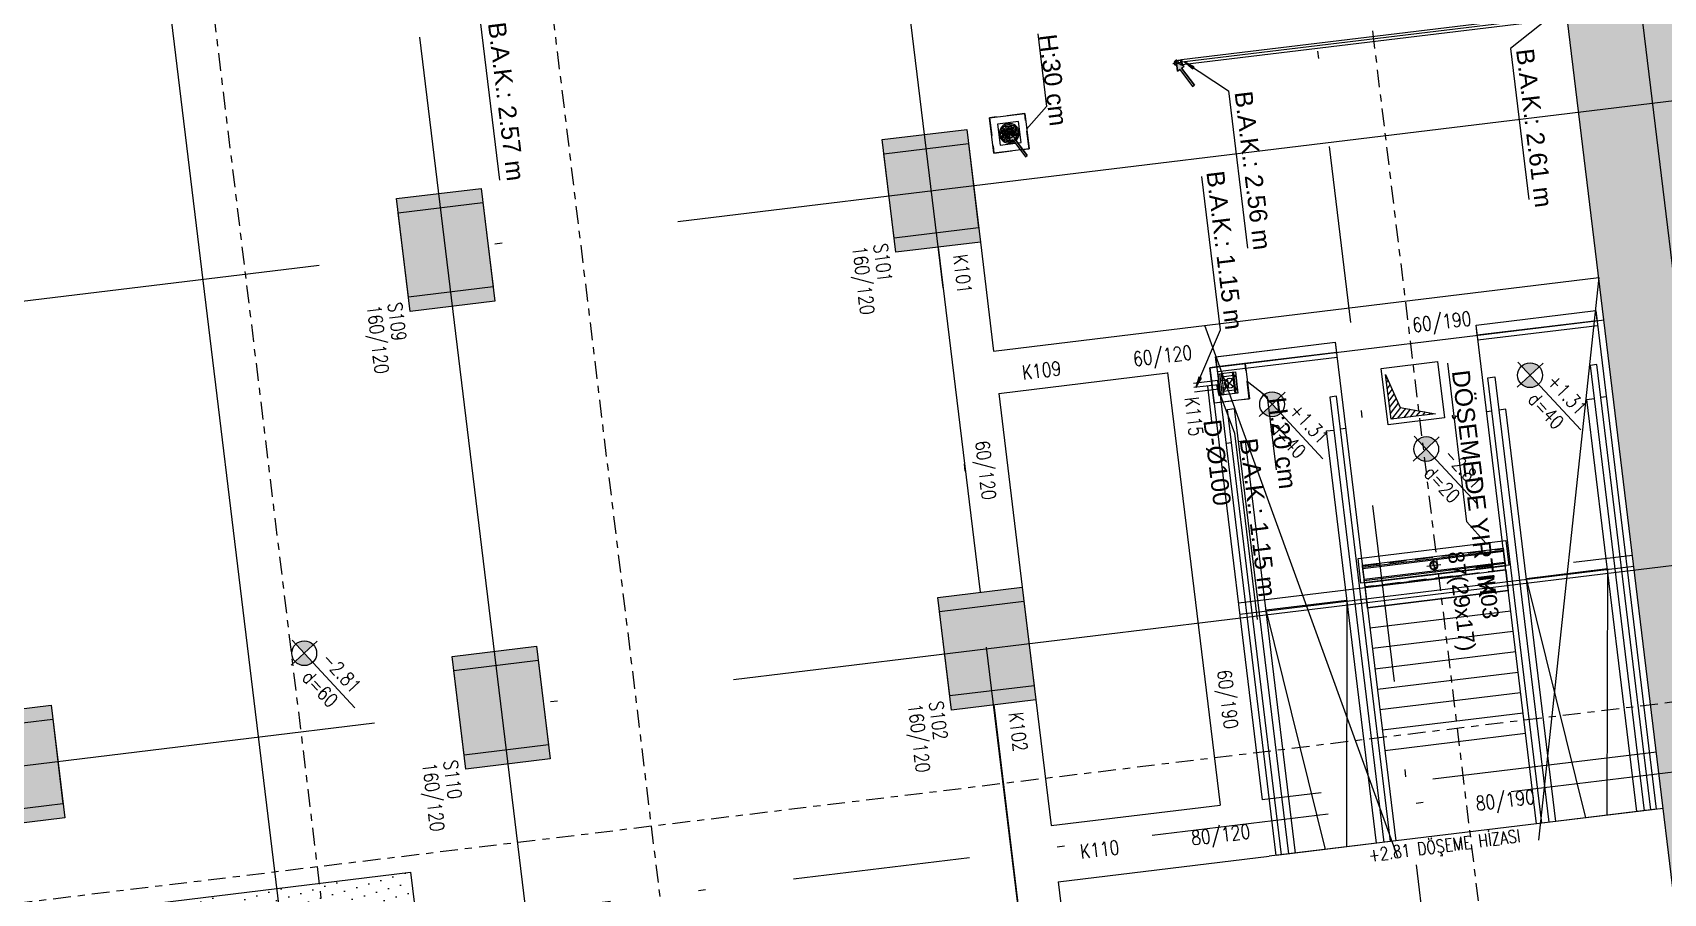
# Model space of a CAD drawing. Header units: millimetres. Extents: x 400408 to 401363, y 4543987 to 4544157.
# Drawn here: x 400454.47 to 400477.47, y 4544080.97 to 4544093.1 of the extents above; entities that cross this region are included whole.
import ezdxf
from ezdxf.enums import TextEntityAlignment as Align

# ---------------------------------------------------------------- set-up
doc = ezdxf.new("R2010")
doc.units = ezdxf.units.MM
for name, pattern in [('AKS', [3, 2.5, -0.25, 0, -0.25]), ('CENTER', [2, 1.25, -0.25, 0.25, -0.25]), ('CIZGI', [0.4, 0.25, -0.15]), ('CONTINU', [0]), ('DASHDOT2', [0.5, 0.25, -0.125, 0, -0.125]), ('HIDDEN', [0.375, 0.25, -0.125]), ('HIDDEN2', [4.7625, 3.175, -1.5875])]:
    doc.linetypes.add(name, pattern=pattern)
for name, color, linetype in [('aks prota', 2, 'AKS'), ('altlık_PROTA', 8, 'Continuous'), ('bosluk prota', 2, 'Continuous'), ('bosluk tarama prota', 8, 'Continuous'), ('kiriş boyutu prota', 6, 'Continuous'), ('kiriş prota', 6, 'Continuous'), ('kolon prota', 1, 'Continuous'), ('kolon tarama prota', 252, 'Continuous'), ('lkolon prota', 4, 'Continuous'), ('merdiven prota', 2, 'Continuous'), ('perde prota', 1, 'Continuous'), ('PRT-AL-TUNEL_EKSENI', 14, 'DASHDOT2'), ('PRT-MI-a_fit_drainage', 10, 'Continuous'), ('prt-s-taxis', 7, 'Continuous'), ('skesit prota', 7, 'Continuous'), ('st-s_level (kot)', 6, 'Continuous'), ('st-s_levelmark (kot işareti)', 4, 'Continuous'), ('st_s_not çizgisi', 4, 'CIZGI'), ('st_s_ölçü', 4, 'Continuous'), ('temel prota', 6, 'Continuous'), ('tkiris prota', 6, 'Continuous'), ('tkolon prota', 6, 'Continuous')]:
    doc.layers.add(name, color=color, linetype=linetype)
doc.styles.add('Arial', font='Arial.ttf')
doc.styles.add('OLCU', font='romanstw.shx')
doc.styles.add('PRT-MI-a_Arial', font='Arial.ttf', dxfattribs={"height": 30})
doc.styles.add('TKIRIS', font='romanstw.shx')
doc.styles.add('tkolon', font='romanstw.shx')

# ---------------------------------------------------------------- blocks, each defined once
blk = doc.blocks.new('yürüyen mer 1-')
at = {"color": 253}
blk.add_lwpolyline([(-143.4, 35), (-143.4, 205)], dxfattribs=at)
at = {"layer": 'st_s_ölçü', "color": 252, "ltscale": 0.1}
blk.add_line((-830.5, 205), (-830.5, 35), dxfattribs=at)
for points in [[(-143.4, 205), (-851.5, 205), (-851.5, 35), (-143.4, 35)], [(-143.4, 197.5), (-775.8, 197.5), (-775.8, 187.7), (-143.4, 187.7)], [(-728.8, 205), (-728.8, 197.5)], [(-143.4, 177.5), (-728.8, 177.5), (-728.8, 187.7)], [(-143.4, 135), (-488.6, 177.5), (-488.6, 62.5), (-143.4, 105)], [(-143.4, 42.5), (-775.8, 42.5), (-775.8, 52.2), (-143.4, 52.2)], [(-143.4, 62.5), (-728.8, 62.5), (-728.8, 52.2)], [(-728.8, 35), (-728.8, 42.5)]]:
    blk.add_lwpolyline(points, dxfattribs=at)
blk = doc.blocks.new('MEKANİK+2.81')
at = {"layer": 'altlık_PROTA'}
for points in [[(7660, -27389), (7772, -27287), (7742, -27262)], [(7681, -27505), (7778, -27505), (7756, -27467), (8015, -27318), (8000, -27292), (7741, -27441), (7719, -27403), (7660, -27505)], [(12233, -27493), (12383, -27477), (12374, -27439)], [(12233, -27784), (12113, -27692), (12093, -27726)], [(8381, -29965), (8478, -29965), (8457, -29927), (8715, -29777), (8700, -29751), (8441, -29901), (8419, -29862), (8360, -29965)]]:
    blk.add_hatch(color=256, dxfattribs=at).paths.add_polyline_path(points, flags=0)
for p, q in [((7627, -22133), (7627, -27427)), ((7660, -22133), (7660, -27427)), ((7660, -22209), (8025, -22802)), ((7693, -27427), (7693, -22133)), ((8025, -22802), (10168, -22802)), ((14904, -23705), (15254, -23705)), ((14904, -25805), (14904, -23705)), ((15004, -23755), (15034, -23755)), ((15004, -25755), (15004, -23755)), ((15034, -23755), (15049, -23755)), ((15034, -25755), (15034, -23755)), ((15049, -23755), (15204, -23755)), ((15049, -25755), (15049, -23755)), ((15204, -23755), (15224, -23755)), ((15204, -25755), (15204, -23755)), ((15224, -23755), (15254, -23755)), ((15224, -23755), (15224, -25755)), ((15254, -23705), (15254, -25805)), ((15254, -25755), (15254, -23755)), ((14574, -24217), (14904, -23987)), ((14574, -24217), (12323, -24217)), ((15029, -24755), (15229, -24755)), ((15129, -24855), (15129, -24655)), ((15034, -25755), (15004, -25755)), ((15049, -25755), (15034, -25755)), ((15204, -25755), (15049, -25755)), ((15224, -25755), (15204, -25755)), ((15254, -25755), (15224, -25755)), ((15254, -25805), (14904, -25805)), ((7660, -27389), (8137, -26825)), ((8137, -26825), (10371, -26825)), ((12233, -27055), (12486, -26802)), ((12486, -26802), (13521, -26802)), ((11983, -27555), (11983, -27055)), ((11983, -27055), (12483, -27055)), ((12483, -27055), (12483, -27555)), ((7742, -27262), (7660, -27389)), ((7660, -27389), (7772, -27287)), ((8000, -27292), (7741, -27441)), ((7741, -27441), (8000, -27292)), ((7772, -27287), (7742, -27262)), ((7756, -27467), (8015, -27318)), ((7756, -27467), (8015, -27318)), ((8015, -27318), (8000, -27292)), ((8015, -27318), (8000, -27292)), ((11471, -27344), (9290, -27344)), ((12233, -27784), (11471, -27344)), ((12083, -27235), (12083, -27205)), ((12083, -27205), (12383, -27205)), ((12083, -27251), (12083, -27235)), ((12083, -27235), (12383, -27235)), ((12083, -27405), (12083, -27251)), ((12083, -27251), (12383, -27251)), ((12183, -27330), (12183, -27425)), ((12183, -27330), (12283, -27330)), ((12233, -27493), (12937, -27323)), ((12283, -27425), (12283, -27330)), ((12383, -27205), (12383, -27235)), ((12383, -27235), (12383, -27251)), ((12383, -27251), (12383, -27405)), ((12937, -27323), (15587, -27323)), ((7610, -27505), (7660, -27505)), ((7626, -27427), (7626, -27446)), ((7719, -27403), (7660, -27505)), ((7719, -27403), (7660, -27505)), ((7660, -27428), (7660, -27446)), ((7660, -27446), (7660, -27473)), ((7660, -27555), (7660, -27455)), ((7660, -27505), (7778, -27505)), ((7778, -27505), (7660, -27505)), ((7694, -27446), (7694, -27427)), ((7741, -27441), (7719, -27403)), ((7741, -27441), (7719, -27403)), ((7778, -27505), (7756, -27467)), ((7756, -27467), (7778, -27505)), ((12483, -27555), (11983, -27555)), ((12083, -27425), (12083, -27405)), ((12083, -27405), (12193, -27405)), ((12083, -27455), (12083, -27425)), ((12383, -27425), (12083, -27425)), ((12083, -27455), (12383, -27455)), ((12174, -27465), (12174, -27812)), ((12183, -27455), (12183, -27465)), ((12283, -27465), (12183, -27465)), ((12374, -27439), (12233, -27493)), ((12233, -27465), (12233, -27812)), ((12233, -27493), (12383, -27477)), ((12272, -27405), (12383, -27405)), ((12283, -27465), (12283, -27455)), ((12292, -27812), (12292, -27465)), ((12383, -27477), (12374, -27439)), ((12383, -27405), (12383, -27425)), ((12383, -27425), (12383, -27455)), ((12113, -27692), (12093, -27726)), ((12093, -27726), (12233, -27784)), ((12233, -27784), (12113, -27692)), ((12233, -27621), (12735, -27621)), ((7015, -29397), (8050, -29397)), ((8050, -29397), (8330, -29715)), ((8110, -30215), (8110, -29715)), ((8110, -29715), (8610, -29715)), ((8510, -29815), (8210, -29815)), ((8210, -29815), (8210, -30115)), ((8355, -29825), (8355, -29845)), ((8355, -29870), (8355, -29890)), ((8419, -29862), (8360, -29965)), ((8419, -29862), (8360, -29965)), ((8360, -30065), (8360, -29865)), ((8365, -29845), (8365, -29825)), ((8365, -29890), (8365, -29870)), ((8441, -29901), (8419, -29862)), ((8441, -29901), (8419, -29862)), ((8700, -29751), (8441, -29901)), ((8441, -29901), (8700, -29751)), ((8457, -29927), (8715, -29777)), ((8457, -29927), (8715, -29777)), ((8510, -29861), (8510, -29815)), ((8510, -30115), (8510, -29895)), ((8610, -29715), (8610, -30215)), ((8715, -29777), (8700, -29751)), ((8715, -29777), (8700, -29751)), ((8210, -30115), (8510, -30115)), ((8241, -29960), (8221, -29960)), ((8221, -29970), (8241, -29970)), ((8260, -29965), (8360, -29965)), ((8286, -29960), (8266, -29960)), ((8266, -29970), (8286, -29970)), ((8331, -29960), (8311, -29960)), ((8311, -29970), (8331, -29970)), ((8355, -29915), (8355, -29935)), ((8355, -29994), (8355, -30014)), ((8355, -30039), (8355, -30060)), ((8355, -30085), (8355, -30105)), ((8360, -29965), (8478, -29965)), ((8478, -29965), (8360, -29965)), ((8365, -29935), (8365, -29915)), ((8365, -30014), (8365, -29994)), ((8365, -30060), (8365, -30039)), ((8365, -30105), (8365, -30085)), ((8390, -29970), (8410, -29970)), ((8435, -29970), (8455, -29970)), ((8478, -29965), (8457, -29927)), ((8457, -29927), (8478, -29965)), ((8500, -29960), (8480, -29960)), ((8480, -29970), (8500, -29970)), ((8610, -30215), (8110, -30215)), ((5893, -37184), (8151, -37184))]:
    blk.add_line(p, q, dxfattribs=at)
at = {"layer": 'altlık_PROTA', "flags": 128}
for points in [[(7630, -27446), (7630, -27449), (7630, -27451), (7630, -27454), (7630, -27456), (7630, -27458), (7630, -27461), (7630, -27463), (7630, -27465), (7630, -27467), (7630, -27470), (7630, -27472), (7630, -27474), (7630, -27476), (7630, -27478), (7630, -27480), (7630, -27482), (7630, -27484), (7630, -27485), (7630, -27487), (7630, -27489), (7630, -27490), (7630, -27492)], [(7630, -27492), (7630, -27493), (7630, -27495), (7630, -27496), (7630, -27497), (7630, -27498), (7630, -27500), (7630, -27501), (7630, -27501), (7630, -27502), (7630, -27503), (7630, -27504), (7630, -27504), (7630, -27504), (7630, -27505), (7630, -27505), (7630, -27505), (7630, -27505)], [(7690, -27453), (7690, -27451), (7690, -27449), (7690, -27447), (7690, -27446)]]:
    blk.add_lwpolyline(points, dxfattribs=at)
at = {"layer": 'altlık_PROTA'}
for centre, radius, start, end in [((15129, -24755), 59, 0, 180), ((15129, -24755), 59, 180, 0), ((15129, -24755), 50, 90, 270), ((15129, -24785), 29.5, 90, 270), ((15129, -24726), 29.5, 270, 90), ((15129, -24755), 50, 270, 90), ((7660, -27505), 34.3, 151.9253, 270), ((7660, -27505), 33, 59.8226, 180), ((7660, -27505), 33, 180, 0), ((7660, -27505), 30.2, 170, 270), ((7660, -27522), 16.5, 90, 270), ((7660, -27489), 16.5, 30, 90), ((7660, -27505), 34.3, 270, 0), ((7660, -27505), 30.2, 270, 359.9922), ((8360, -29965), 140, 92.0467, 177.9533), ((8360, -29965), 120, 92.388, 177.612), ((8360, -29965), 95, 93.017, 176.983), ((8360, -29965), 75, 93.8226, 176.1774), ((8360, -29965), 140, 36.2096, 87.9533), ((8360, -29965), 120, 37.2451, 87.612), ((8360, -29965), 95, 60.008, 86.983), ((8360, -29965), 75, 60.009, 86.1774), ((8360, -29965), 140, 182.0467, 267.9533), ((8360, -29965), 120, 182.388, 267.612), ((8360, -29965), 95, 183.017, 266.983), ((8360, -29965), 75, 183.8226, 266.1774), ((8360, -29965), 59, 60, 180), ((8360, -29965), 59, 180, 0), ((8360, -29965), 50, 95.7392, 174.2608), ((8360, -29965), 50, 185.7392, 264.2608), ((8360, -29965), 30, 99.5941, 170.4059), ((8360, -29994), 29.5, 90, 270), ((8360, -29965), 30, 189.5941, 260.4059), ((8360, -29935), 29.5, 27.1261, 90), ((8360, -29965), 50, 60.0101, 84.2608), ((8360, -29965), 30, 59.9958, 80.4059), ((8360, -29965), 95, 273.017, 356.983), ((8360, -29965), 75, 273.8226, 356.1774), ((8360, -29965), 140, 272.0467, 357.9533), ((8360, -29965), 120, 272.388, 357.612), ((8360, -29965), 50, 275.7392, 354.2608), ((8360, -29965), 30, 279.5941, 350.4059), ((8360, -29965), 120, 2.388, 22.7634), ((8360, -29965), 140, 2.0467, 23.7946)]:
    blk.add_arc(centre, radius, start, end, dxfattribs=at)
for centre, major_axis, ratio, start_param, end_param in [((7660, -27427), (34.3, 0), 0.01, 2.879793, 4.712389), ((7660, -27446), (34.3, 0), 0.01, 3.141593, 4.712389), ((7660, -27427), (33, 0), 0.01, 3.141593, 3.602405), ((7660, -27427), (34.3, 0), 0.01, 1.570796, 2.879793), ((7660, -27427), (-34.3, 0), 0.01, 1.570796, 3.403392), ((7660, -27427), (34.3, 0), 0.01, 0.261799, 1.570796), ((7660, -27446), (34.3, 0), 0.01, 4.712389, 6.021386), ((7660, -27427), (33, 0), 0.01, 5.822373, 6.283185), ((12233, -27465), (59, 0), 0.009607, 3.141593, 4.712389), ((12233, -27465), (59, 0), 0.009607, 2.617994, 3.141593), ((12233, -27465), (59, 0), 0.009607, 1.570796, 2.617994), ((12233, -27465), (59, 0), 0.009607, 4.712389, 6.283185), ((12233, -27465), (59, 0), 0.009607, 0.523599, 1.570796), ((12233, -27465), (59, 0), 0.009607, 0, 0.523599)]:
    blk.add_ellipse(centre, major_axis=major_axis, ratio=ratio, start_param=start_param, end_param=end_param, dxfattribs=at)
at = {"layer": 'altlık_PROTA', "style": 'Arial'}
for s, p in [('B.A.K.: 2.61 m', (8053, -22728)), ('DÖŞEMEDE YIRTIK', (12441, -24173)), ('B.A.K.: 2.56 m', (8169, -26742)), ('H:20 cm', (12509, -26789)), ('B.A.K.: 1.15 m', (9237, -27272)), ('B.A.K.: 1.15 m', (13034, -27260)), ('D-Ø100', (12710, -27737)), ('H:30 cm', (7039, -29384)), ('B.A.K.: 2.57 m', (5934, -37079))]:
    blk.add_text(s, height=250, dxfattribs=at).set_placement(p)
blk = doc.blocks.new('Stair_Anotation')
at = {"color": 0, "style": 'PRT-MI-a_Arial'}
blk.add_attdef('M.ADI', text='', height=0.2, dxfattribs=at).set_placement((0, 0), align=Align.BOTTOM_CENTER)
blk.add_attdef('BAS.SAYI-(EN-RIHT)', text='', height=0.2, dxfattribs=at).set_placement((0, -0.08), align=Align.TOP_CENTER)
blk = doc.blocks.new('PLAN_KOT')
at = {"layer": 'st-s_levelmark (kot işareti)'}
h = blk.add_hatch(color=256, dxfattribs=at)
h.paths.add_polyline_path([(0, 17.5, 0.414214), (-17.5, 0), (0, 0)])
h.paths.add_polyline_path([(17.5, 0), (0, 0), (0, -17.5, 0.414214)])
for p, q in [((0, 25), (0, -25)), ((105, 0), (-25, 0))]:
    blk.add_line(p, q, dxfattribs=at)
blk.add_circle((0, 0), 17.5, dxfattribs=at)
at = {"layer": 'st-s_level (kot)', "color": 6, "style": 'OLCU', "width": 0.8}
for tag, p in [('KOT', (22.7, 9.8)), ('DÖŞEME_KALINLIĞI', (22.7, -27.6))]:
    blk.add_attdef(tag, p, '', height=20, dxfattribs=at)
blk = doc.blocks.new('YER SUZGECI_20x20')
at = {"color": 2}
blk.add_lwpolyline([(-20, 0), (0, 0), (0, 20), (-20, 20)], close=True, dxfattribs=at)
for points in [[(0, 20), (-20, 0)], [(-20, 20), (0, 0)]]:
    blk.add_lwpolyline(points, dxfattribs=at)
blk.add_circle((-10, 10), 7, dxfattribs=at)

msp = doc.modelspace()

# ---------------------------------------------------------------- hatches: boundary and pattern name
at = {"layer": 'bosluk tarama prota'}
h = msp.add_hatch(dxfattribs=at)
h.set_pattern_fill('ANSI31', color=256, scale=0.5, angle=211.924)
h.set_pattern_definition([(51.924, (400503.788956, 4544094.517076), (-0.04919958, 0.03854414), [])])
h.paths.add_polyline_path([(400473.631, 4544087.653), (400473.555, 4544088.282), (400473.758, 4544087.818), (400474.256, 4544087.729)])
at = {"layer": 'kolon tarama prota'}
h = msp.add_hatch(color=256, dxfattribs=at)
h.dxf.hatch_style = 1
h.paths.add_polyline_path([(400442.735, 4544043.866), (400440.834, 4544059.492), (400431.844, 4544069.158), (400438.87, 4544075.692), (400436.771, 4544092.974), (400475.586, 4544097.688), (400488.037, 4543995.155), (400469.195, 4544015.415), (400469.653, 4544011.64), (400470.116, 4544011.142), (400470.068, 4544011.539), (400490.533, 4543989.535), (400477.132, 4544099.89), (400434.743, 4544094.743), (400436.987, 4544076.262), (400429.442, 4544069.245), (400439.097, 4544058.863), (400441.059, 4544042.73), (400461.517, 4544020.733), (400461.565, 4544020.336), (400462.029, 4544019.838), (400461.57, 4544023.613), (400459.417, 4544025.929), (400461.467, 4544027.835), (400459.683, 4544029.754), (400459.463, 4544029.55), (400461.043, 4544027.851), (400459.212, 4544026.148)])
h = msp.add_hatch(color=256, dxfattribs=at)
h.dxf.hatch_style = 1
h.paths.add_polyline_path([(400467.645, 4544091.737), (400467.838, 4544090.149), (400466.647, 4544090.004), (400466.454, 4544091.593)])
h = msp.add_hatch(color=256, dxfattribs=at)
h.dxf.hatch_style = 1
h.paths.add_polyline_path([(400460.796, 4544090.905), (400460.988, 4544089.317), (400459.797, 4544089.172), (400459.604, 4544090.761)])
h = msp.add_hatch(color=256, dxfattribs=at)
h.dxf.hatch_style = 1
h.paths.add_polyline_path([(400468.429, 4544085.285), (400468.622, 4544083.696), (400467.43, 4544083.552), (400467.238, 4544085.14)])
h = msp.add_hatch(color=256, dxfattribs=at)
h.dxf.hatch_style = 1
h.paths.add_polyline_path([(400461.579, 4544084.453), (400461.772, 4544082.864), (400460.581, 4544082.72), (400460.388, 4544084.308)])
h = msp.add_hatch(color=256, dxfattribs=at)
h.dxf.hatch_style = 1
h.paths.add_polyline_path([(400454.729, 4544083.621), (400454.922, 4544082.033), (400453.731, 4544081.888), (400453.538, 4544083.476)])
h = msp.add_hatch(dxfattribs=at)
h.set_pattern_fill('DOTS', color=2, scale=0.1, angle=-47.076)
h.set_pattern_definition([(312.923994, (399610.2897, 4544334.8982), (0.170302485, 0.049990168), [0, -0.15875])])
h.paths.add_polyline_path([(400460.066, 4544079.081), (400459.8, 4544081.265), (400456.028, 4544080.807), (400456.293, 4544078.623)])

# ---------------------------------------------------------------- linework, layer by layer
at = {"layer": 'aks prota', "ltscale": 10}
for p, q in [((400490.074, 4543987.091), (400475.978, 4544103.171)), ((400490.074, 4543987.091), (400475.978, 4544103.171)), ((400478.198, 4543999.861), (400465.802, 4544101.936)), ((400478.198, 4543999.861), (400465.802, 4544101.936)), ((400478.198, 4543999.861), (400465.802, 4544101.936)), ((400470.204, 4544008.457), (400458.953, 4544101.104)), ((400470.204, 4544008.457), (400458.953, 4544101.104)), ((400466.206, 4544012.755), (400455.528, 4544100.688)), ((400466.206, 4544012.755), (400455.528, 4544100.688)), ((400466.206, 4544012.755), (400455.528, 4544100.688)), ((400433.692, 4544086.808), (400480.051, 4544092.438)), ((400433.692, 4544086.808), (400480.051, 4544092.438)), ((400433.692, 4544086.808), (400480.051, 4544092.438)), ((400434.475, 4544080.356), (400480.835, 4544085.985)), ((400434.475, 4544080.356), (400480.835, 4544085.985)), ((400434.475, 4544080.356), (400480.835, 4544085.985))]:
    msp.add_line(p, q, dxfattribs=at)
at = {"layer": 'bosluk prota'}
msp.add_lwpolyline([(400473.631, 4544087.653), (400473.555, 4544088.282), (400473.758, 4544087.818), (400474.256, 4544087.729)], close=True, dxfattribs=at)
at = {"layer": 'kiriş prota'}
for p, q in [((400467.838, 4544090.149), (400468.025, 4544088.61)), ((400468.025, 4544088.61), (400476.562, 4544089.647)), ((400471.497, 4544084.903), (400477.056, 4544085.578)), ((400468.837, 4544081.923), (400471.22, 4544082.212)), ((400477.471, 4544082.166), (400471.912, 4544081.49))]:
    msp.add_line(p, q, dxfattribs=at)
at = {"layer": 'kiriş prota', "linetype": 'HIDDEN2'}
for p, q in [((400471.478, 4544085.062), (400477.037, 4544085.737)), ((400477.374, 4544082.96), (400471.815, 4544082.285))]:
    msp.add_line(p, q, dxfattribs=at)
at = {"layer": 'kiriş prota'}
for points in [[(400467.243, 4544090.077), (400467.833, 4544085.212)], [(400471.075, 4544088.376), (400476.635, 4544089.051)], [(400471.075, 4544088.376), (400471.815, 4544082.285)], [(400468.097, 4544088.015), (400470.48, 4544088.304)], [(400470.479, 4544088.311), (400471.22, 4544082.212)], [(400468.097, 4544088.015), (400468.429, 4544085.285)], [(400468.026, 4544083.624), (400468.677, 4544078.263)], [(400468.622, 4544083.696), (400468.837, 4544081.923)], [(400468.934, 4544081.129), (400471.912, 4544081.49)], [(400468.934, 4544081.129), (400469.273, 4544078.336)]]:
    msp.add_lwpolyline(points, dxfattribs=at)
at = {"layer": 'kiriş prota', "linetype": 'HIDDEN'}
msp.add_lwpolyline([(400475.213, 4544085.825), (400475.249, 4544085.53), (400473.264, 4544085.289), (400473.228, 4544085.584)], close=True, dxfattribs=at)
at = {"layer": 'kolon prota', "color": 1}
for points in [[(400467.645, 4544091.737), (400467.838, 4544090.149), (400466.647, 4544090.004), (400466.454, 4544091.593)], [(400460.796, 4544090.905), (400460.988, 4544089.317), (400459.797, 4544089.172), (400459.604, 4544090.761)], [(400468.429, 4544085.285), (400468.622, 4544083.696), (400467.43, 4544083.552), (400467.238, 4544085.14)], [(400461.579, 4544084.453), (400461.772, 4544082.864), (400460.581, 4544082.72), (400460.388, 4544084.308)], [(400454.729, 4544083.621), (400454.922, 4544082.033), (400453.731, 4544081.888), (400453.538, 4544083.476)]]:
    msp.add_lwpolyline(points, close=True, dxfattribs=at)
at = {"layer": 'kolon prota', "color": 5, "linetype": 'HIDDEN', "ltscale": 5}
for points in [[(400467.669, 4544091.539), (400467.814, 4544090.347), (400466.623, 4544090.203), (400466.478, 4544091.394)], [(400460.82, 4544090.707), (400460.964, 4544089.516), (400459.773, 4544089.371), (400459.628, 4544090.562)], [(400468.453, 4544085.086), (400468.598, 4544083.895), (400467.406, 4544083.75), (400467.262, 4544084.941)], [(400461.603, 4544084.254), (400461.748, 4544083.063), (400460.557, 4544082.918), (400460.412, 4544084.11)], [(400454.754, 4544083.422), (400454.898, 4544082.231), (400453.707, 4544082.087), (400453.562, 4544083.278)]]:
    msp.add_lwpolyline(points, close=True, dxfattribs=at)
at = {"layer": 'merdiven prota', "color": 4}
for p, q in [((400476.562, 4544089.647), (400475.712, 4544081.718)), ((400473.727, 4544081.477), (400471.003, 4544088.972))]:
    msp.add_line(p, q, dxfattribs=at)
at = {"layer": 'merdiven prota', "linetype": 'HIDDEN', "ltscale": 10}
for points in [[(400476.518, 4544089.183), (400476.535, 4544089.039), (400474.848, 4544088.834), (400474.83, 4544088.978)], [(400472.845, 4544088.737), (400472.862, 4544088.593), (400471.175, 4544088.388), (400471.157, 4544088.532)]]:
    msp.add_lwpolyline(points, close=True, dxfattribs=at)
for points in [[(400473.264, 4544085.287), (400475.249, 4544085.528)], [(400473.299, 4544084.999), (400475.284, 4544085.24)], [(400473.334, 4544084.711), (400475.319, 4544084.952)], [(400473.369, 4544084.423), (400475.354, 4544084.664)], [(400473.404, 4544084.135), (400475.389, 4544084.376)], [(400473.439, 4544083.847), (400475.424, 4544084.088)], [(400473.474, 4544083.559), (400475.459, 4544083.8)], [(400473.509, 4544083.271), (400475.494, 4544083.512)], [(400473.544, 4544082.983), (400475.529, 4544083.225)]]:
    msp.add_lwpolyline(points, dxfattribs=at)
at = {"layer": 'perde prota'}
msp.add_lwpolyline([(400469.195, 4544015.415), (400488.037, 4543995.155), (400475.586, 4544097.688), (400436.771, 4544092.974), (400438.87, 4544075.692), (400431.844, 4544069.158), (400440.834, 4544059.492), (400442.735, 4544043.866), (400459.212, 4544026.148)], dxfattribs=at)
at = {"layer": 'PRT-AL-TUNEL_EKSENI', "ltscale": 10}
for p, q in [((400484.744, 4543992.822), (400471.411, 4544102.617)), ((400434.824, 4544077.483), (400481.184, 4544083.113))]:
    msp.add_line(p, q, dxfattribs=at)
at = {"layer": 'PRT-MI-a_fit_drainage', "color": 2, "linetype": 'CIZGI'}
for points in [[(400468.525, 4544091.463), (400468.465, 4544091.96), (400467.969, 4544091.9), (400468.029, 4544091.403)], [(400471.632, 4544087.94), (400471.572, 4544088.436), (400471.075, 4544088.376), (400471.136, 4544087.88)]]:
    msp.add_lwpolyline(points, close=True, dxfattribs=at)
at = {"layer": 'skesit prota', "linetype": 'CENTER', "ltscale": 0.2}
msp.add_line((400485.584, 4544084.631), (400433.448, 4544078.3), dxfattribs=at)
for points in [[(400471.977, 4544104.59), (400486.286, 4543986.758)], [(400460.609, 4544103.21), (400466.087, 4544058.098)], [(400455.897, 4544102.638), (400463.098, 4544043.347)], [(400455.897, 4544102.638), (400463.098, 4544043.347)]]:
    msp.add_lwpolyline(points, dxfattribs=at)
at = {"layer": 'temel prota'}
msp.add_lwpolyline([(400474.288, 4544088.464), (400474.385, 4544087.67), (400473.591, 4544087.574), (400473.494, 4544088.368), (400474.288, 4544088.464)], dxfattribs=at)
at = {"layer": 'temel prota', "color": 5}
msp.add_lwpolyline([(400475.249, 4544085.528), (400475.285, 4544085.23), (400473.3, 4544084.989), (400473.264, 4544085.287)], close=True, dxfattribs=at)
at = {"layer": 'temel prota'}
msp.add_lwpolyline([(400459.8, 4544081.265), (400460.066, 4544079.081), (400456.293, 4544078.623), (400456.028, 4544080.807)], close=True, dxfattribs=at)

# ---------------------------------------------------------------- block references
at = {"xscale": 0.001, "yscale": 0.001, "zscale": 0.001, "rotation": 276.9239939574845}
msp.add_blockref('MEKANİK+2.81', (400496.985, 4544103.593), dxfattribs=at)
at = {"layer": 'kolon tarama prota', "xscale": -0.01, "yscale": 0.01, "zscale": 0.01, "rotation": 96.92399395748266}
for p in [(400477.892, 4544080.772), (400474.219, 4544080.326)]:
    msp.add_blockref('yürüyen mer 1-', p, dxfattribs=at)
at = {"layer": 'PRT-MI-a_fit_drainage', "color": 2, "xscale": 0.01, "yscale": 0.01, "zscale": 0.01, "rotation": 96.9239939575301}
for p in [(400468.334, 4544091.793), (400471.441, 4544088.27)]:
    msp.add_blockref('YER SUZGECI_20x20', p, dxfattribs=at)
at = {"layer": 'prt-s-taxis'}
ref = msp.add_blockref('Stair_Anotation', (400474.83, 4544085.11), dxfattribs=dict(at, xscale=-1.125, yscale=1.125, zscale=1.125, rotation=276.9239939228888))
ref.add_attrib('M.ADI', 'M03', dxfattribs={"layer": '0', "color": 0, "height": 0.225, "rotation": 276.924, "style": 'PRT-MI-a_Arial'}).set_placement((400474.829, 4544085.119), align=Align.BOTTOM_CENTER)
ref.add_attrib('BAS.SAYI-(EN-RIHT)', '87(29x17)', dxfattribs={"layer": '0', "color": 0, "height": 0.225, "rotation": 276.924, "style": 'PRT-MI-a_Arial'}).set_placement((400474.741, 4544085.101), align=Align.TOP_CENTER)
at = {"layer": 'st-s_level (kot)', "linetype": 'CONTINU', "ltscale": 0.1, "xscale": 0.01, "yscale": 0.01, "zscale": 0.01, "rotation": 312.9239939575232}
for p, values in [((400475.592, 4544088.272), {'KOT': '+1.31', 'DÖŞEME_KALINLIĞI': 'd=40'}), ((400471.953, 4544087.862), {'KOT': '+1.31', 'DÖŞEME_KALINLIĞI': 'd=40'}), ((400474.127, 4544087.231), {'KOT': '-2.81', 'DÖŞEME_KALINLIĞI': 'd=20'}), ((400458.301, 4544084.353), {'KOT': '-2.81', 'DÖŞEME_KALINLIĞI': 'd=60'})]:
    msp.add_blockref('PLAN_KOT', p, dxfattribs=at).add_auto_attribs(values)

# ---------------------------------------------------------------- texts
at = {"layer": 'kiriş boyutu prota', "ltscale": 0.05, "style": 'TKIRIS', "width": 0.8}
for s, p in [('60/120', (400467.964, 4544086.517)), ('60/190', (400471.378, 4544083.288))]:
    msp.add_text(s, height=0.2, rotation=276.924, dxfattribs=at).set_placement(p, align=Align.MIDDLE_RIGHT)
at = {"layer": 'kiriş prota', "ltscale": 0.05, "style": 'TKIRIS', "width": 0.8}
for s, p in [('K101', (400467.553, 4544089.972)), ('K115', (400470.819, 4544087.963)), ('K102', (400468.337, 4544083.52))]:
    msp.add_text(s, height=0.2, rotation=276.924, dxfattribs=at).set_placement(p, align=Align.MIDDLE_LEFT)
for s, p in [('K109', (400468.437, 4544088.207)), ('K110', (400469.257, 4544081.454))]:
    msp.add_text(s, height=0.2, rotation=6.924, dxfattribs=at).set_placement(p)
at = {"layer": 'lkolon prota', "style": 'tkolon', "width": 0.8}
for p in [(400466.032, 4544090.08), (400459.183, 4544089.248), (400466.816, 4544083.628), (400459.966, 4544082.796)]:
    msp.add_text('160/120', height=0.2, rotation=276.924, dxfattribs=at).set_placement(p)
at = {"layer": 'st_s_not çizgisi', "ltscale": 0.05, "style": 'tkolon', "width": 0.8}
msp.add_text('+2.81 DÖŞEME HİZASI', height=0.18, rotation=7.4589, dxfattribs=at).set_placement((400473.314, 4544081.502), align=Align.MIDDLE_LEFT)
at = {"layer": 'tkiris prota', "style": 'TKIRIS', "width": 0.8}
for s, p in [('60/190', (400474.762, 4544089.076)), ('60/120', (400470.823, 4544088.597)), ('80/190', (400475.657, 4544082.332)), ('80/120', (400471.643, 4544081.845))]:
    msp.add_text(s, height=0.2, rotation=6.924, dxfattribs=at).set_placement(p, align=Align.MIDDLE_RIGHT)
at = {"layer": 'tkolon prota', "style": 'tkolon', "width": 0.8}
for s, p in [('S101', (400466.33, 4544090.116)), ('S109', (400459.48, 4544089.285)), ('S102', (400467.114, 4544083.664)), ('S110', (400460.264, 4544082.832))]:
    msp.add_text(s, height=0.2, rotation=276.924, dxfattribs=at).set_placement(p)

doc.saveas('drawing.dxf')
